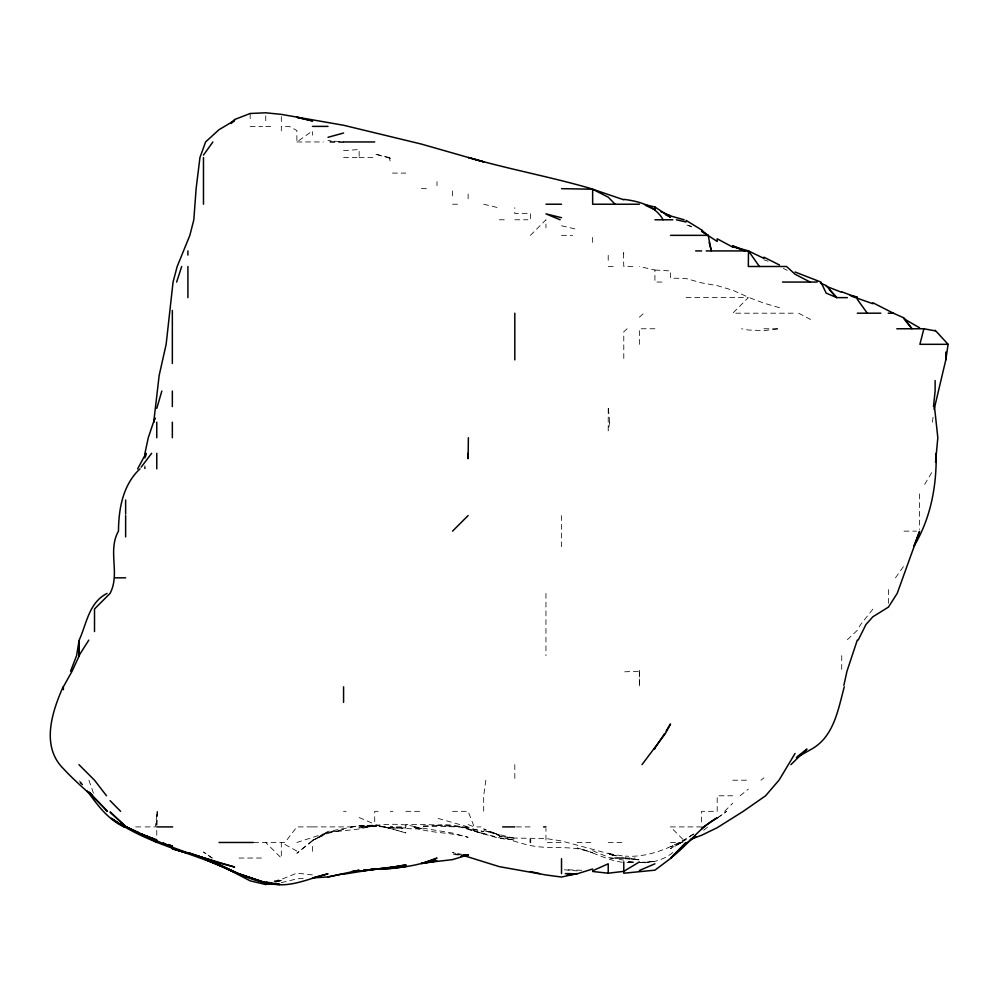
<?xml version="1.0" encoding="UTF-8"?>
<svg xmlns="http://www.w3.org/2000/svg" width="998" height="998" viewBox="0 0 998 998"><rect width="100%" height="100%" fill="white"/><g stroke="black" fill="none" stroke-linecap="round" stroke-linejoin="round"><path stroke-width="0.75" stroke-dasharray="4.99 3.74" d="M144.91 465.754L144.897 468.86L145.209 464.619M639.356 670.294L639.356 686.811L639.356 670.294L639.344 671.242L623.787 671.841M156.811 825.358L157.185 811.337L155.364 826.905L144.323 826.905M932.381 422.166L933.142 416.503M485.864 780.211L483.681 795.768L483.681 811.337M924.659 484.429L933.167 470.158M895.48 577.83L904.001 565.766M872.863 609.204L860.613 624.536L857.294 630.337L846.915 640.105M724.635 811.337L732.757 803.153M530.387 235.353L545.956 219.785L545.956 227.893M627.093 328.766L623.787 331.81L623.787 359.891M639.356 317.214L643.772 313.197M703.677 830.348L707.782 826.905M740.142 795.78L748.325 789.081M760.963 780.211L763.894 777.866M717.188 818.31L726.644 811.337L717.188 818.023M281.311 130.913L281.311 126.384L289.27 126.384L296.88 130.513L296.88 141.953L312.449 130.925L312.449 135.192M693.236 834.041L681.185 842.474L686.063 839.306L670.494 848.55L681.971 842.474L670.494 846.728L682.333 842.474M672.889 852.492C663.358 860.114 651.507 863.52 639.356 862.546L654.925 861.449L639.356 862.522M693.835 834.029C673.4 846.666 649.91 857.793 625.347 856.134M328.018 832.457L359.143 829.001L368.886 826.905L359.143 826.905L374.712 826.119L359.143 827.978L359.143 826.905C380.038 825.084 400.597 829.375 421.418 828.901L412.498 826.905C430.412 833.767 449.911 831.858 468.112 837.322L452.556 833.068L415.018 826.905L421.418 828.664C402.456 821.89 382.184 824.373 362.686 826.905C377.469 823.138 391.802 829.113 405.849 832.931L384.779 826.905L374.712 825.059L359.143 825.82L328.018 831.421L312.449 840.428L328.018 833.367L343.574 829.525L328.018 832.457L296.88 842.474M312.449 874.909L296.88 873.125L281.311 879.388L274.238 880.997M281.311 882.619L296.88 878.914L306.785 877.99M274.238 881.621L281.311 880.535L275.648 882.02L281.311 880.598L274.238 881.508M350.972 826.905L359.143 825.82L374.712 825.833L359.143 825.795M157.185 811.337L156.773 825.358M343.574 150.636L359.143 149.513L359.143 156.312M626.906 862.609L633.131 862.584M250.174 126.384L262.599 126.384M265.742 126.384L272.466 126.384M296.88 141.953L323.302 141.953M343.574 157.522L357.022 157.522M359.143 157.522L373.015 157.522M392.464 173.091L405.849 173.091M421.418 188.659L429.876 188.659M452.556 204.228L458.855 204.228M499.25 219.785L506.46 219.785M514.818 219.785L527.942 219.785M561.525 235.353L572.565 235.353M608.219 266.491L615.267 266.491M632.869 266.491L623.787 266.491L623.301 250.922L623.787 253.804M661.924 282.06L654.925 282.06L654.925 270.021L639.356 266.491M686.063 297.629L748.325 297.629L732.757 313.197L795.032 313.197M654.925 328.766L639.356 328.766L639.356 344.322M763.894 328.766L779.463 328.766L763.894 330.6L748.325 330.014L741.539 328.766M904.001 531.136L916.451 531.136M732.757 780.211L748.325 780.211M732.757 795.78L717.188 795.78L717.188 811.337L701.619 811.337L701.619 825.358M343.574 811.337L346.056 811.337M378.067 811.337L374.712 811.337L374.712 824.236L381.822 826.905L390.28 828.265L405.849 827.853L390.28 826.905L405.849 826.905L405.849 824.56C431.785 824.435 458.618 824.697 483.681 831.696L465.243 826.905L468.112 827.305L436.987 825.271M390.28 811.337L392.95 811.337M405.849 811.337L421.056 811.337M452.556 811.337L468.112 811.337L474.187 826.905L480.949 826.905M135.678 826.905L141.205 826.905M311.975 826.905L296.88 826.905L284.979 842.474L252.182 842.474M312.449 826.905L355.55 826.905M516.378 826.905L530.387 826.905M701.619 826.905L670.494 826.905L683.979 840.403M561.063 842.474L545.956 842.474L545.956 828.465M577.081 842.474L592.65 842.474M608.219 842.474L623.787 842.474M670.494 842.474L682.944 842.474M238.984 858.043L263.746 858.043M592.65 850.695L610.464 858.043L613.421 858.043M625.222 858.043L635.277 858.043M581.759 870.281L564.631 869.682M343.574 142.165L328.018 141.953L343.561 141.953L328.018 140.543M460.328 854.775L452.556 854.525L459.629 854.974M654.925 270.021L670.494 270.932L670.494 278.105L686.063 278.517L701.619 282.883L717.188 285.628L732.757 290.243L748.325 297.229M625.197 858.754L639.356 859.715L625.197 858.193M564.344 869.794L577.081 870.917M625.197 858.218L639.356 859.964L624.411 858.043M610.464 858.043L613.421 858.505M619.346 859.44L623.787 860.139M622.378 855.897L608.219 853.527L616.714 855.985M462.461 854.463L452.556 852.629L459.629 854.5M622.378 862.297C606.485 860.089 592.612 851.593 577.081 848.013L592.65 852.803C572.802 844.358 550.996 849.959 530.387 845.481C514.17 842.013 498.638 835.987 483.681 828.939L499.25 834.914L483.681 830.573L514.818 838.47L499.25 836.187L514.818 838.07L545.956 838.532L561.525 840.94L616.714 855.847M561.525 225.773L577.081 229.415M483.681 204.228L499.25 207.971M389.295 157.522L374.712 153.991L390.28 158.308L390.28 161.514L389.295 157.522L390.28 158.308M468.112 826.905L436.987 818.123M779.463 307.671L763.894 303.167L749.273 297.629M691.714 226.633L686.063 224.775L691.714 226.658M763.894 259.804L768.136 261.214M608.219 853.228L615.005 855.635M468.112 824.573L474.187 826.905M359.143 817.512L374.712 824.236M783.355 268.425L787.247 270.346M798.637 313.197L810.588 319.51M296.88 851.069L281.311 842.474L281.311 858.043L265.742 842.474M212.312 858.043L203.48 851.993L212 858.043M82.747 784.653L78.942 780.211L82.634 785.002M88.934 780.211L93.862 794.358M919.57 493.923L919.57 529.576M888.432 589.581L888.432 605.586M841.726 655.674L841.726 671.242M608.219 255.313L608.219 263.572M592.65 237.437L592.65 245.271M561.525 515.567L561.525 546.704M545.956 593.398L545.956 655.674M530.387 218.749L530.387 213.223L514.818 213.572L514.818 207.709M514.818 764.643L514.818 780.211M468.112 193.999L468.112 198.852M452.556 190.942L452.556 199.126M436.987 181.673L436.987 185.678M312.449 846.379L312.449 851.968M281.311 116.579L281.311 121.581M265.742 115.83L265.742 122.742M250.174 113.685L250.174 119.735M156.773 830.286L156.773 841.027M609.666 422.166L608.219 430.799L608.219 406.598L609.666 422.166M312.449 840.466L296.88 853.265L312.449 841.002L328.018 832.07L312.449 840.466M436.987 825.408L421.418 826.157L459.804 826.905L499.25 838.407L514.818 839.992L499.25 837.759L468.112 829.201L483.681 834.016C468.723 828.44 453.242 822.901 436.987 825.408M633.693 862.16L626.619 861.673L633.693 862.147M615.292 855.723L608.219 853.964L615.292 855.822M82.098 784.478L79.99 782.22L82.023 784.478"/><path stroke-width="1.5" d="M144.935 457.97L144.947 453.304L148.265 437.735L153.492 422.166M934.091 409.43L945.805 359.891L945.817 352.107M706.185 250.922L748.475 250.922L748.325 266.491L786.549 266.491L795.032 274.213L810.176 282.06M145.808 456.123L146.007 453.304L137.624 468.86M935.637 459.242L936.136 453.304C936.81 485.826 930.722 518.598 913.669 546.704L919.57 531.398L897.202 593.398L888.432 607.108L872.863 616.789L865.965 624.536L858.193 640.105M933.492 406.598L935.126 391.029L935.126 380.537M935.55 462.224L937.821 437.735L934.465 406.598M945.805 359.891L948.1 344.322L935.126 330.226L935.126 330.849L923.874 328.766L896.803 328.766M843.859 685.389L846.965 671.242L857.294 640.105M844.283 686.811C838.133 709.453 834.016 736.474 811.648 749.074L796.329 757.657M923.874 328.766L919.907 344.322L948.1 344.322M156.773 408.382L161.851 391.029M139.957 468.86C122.854 484.941 118.662 508.731 118.475 531.136C107.285 550.796 120.471 573.638 110.067 593.398L94.511 608.967L94.511 631.559M153.655 422.166L154.989 417.925L153.729 422.166L159.156 375.46L166.142 344.322L173.053 282.06L177.182 266.491L189.857 235.353L193.824 219.785L196.119 188.659L199.949 157.522L205.588 141.953L219.036 129.678L234.605 120.446L231.212 123.415M176.634 282.06L181.698 266.491M70.546 671.242L76.572 655.674L79.166 640.105C86.926 623.214 88.66 602.929 107.011 593.398M63.124 686.811C51.958 711.986 40.781 746.267 63.373 768.635C77.208 783.754 93.6 796.142 107.335 811.337L89.471 792.387M795.032 753.478L779.463 779.475M78.942 655.674L88.822 640.105M666.14 731.122L670.494 723.974L665.429 733.505L641.988 764.643M664.693 733.505L654.314 749.074L654.925 748.325M203.48 155.077L212.898 141.953M141.205 467.089L151.659 453.304M778.951 780.211L765.603 795.78L743.26 811.337L717.188 827.716L701.619 835.251L690.304 839.493M790.903 764.643L806.945 749.074L797.414 756.521M623.787 861.848L623.787 873.225L654.925 870.169L670.494 858.505L686.063 842.474L670.644 858.043C687.36 845.905 698.825 827.729 717.188 817.811L701.619 828.215M701.619 829.026L703.69 826.905M230.725 123.453L234.605 119.535L250.174 113.485L265.742 112.799L281.311 114.383L343.574 125.261L421.418 144.086L483.681 161.876L468.474 157.522C509.067 169.286 550.759 176.858 591.265 188.659M452.556 531.136L468.112 515.567M687.472 842.474L695.731 836.411M639.356 861.96L623.787 871.354L608.219 873.213L592.65 871.491M592.65 870.767L608.219 863.806L608.219 873.213M639.356 870.493L654.925 863.806M352.069 871.404L359.143 870.244L328.018 876.943L312.449 877.903M577.842 873.612L592.65 868.996M328.018 137.3L343.574 133.021M313.859 877.541L328.018 873.849C307.634 878.664 286.863 889.991 265.742 882.02L279.902 884.34M328.018 876.943L344.385 873.612M343.574 874.198L374.712 869.221L359.143 871.242L405.849 865.877L380.375 868.31M370.47 869.395C392.925 868.485 416.054 867.287 436.987 858.093L421.418 863.644L436.987 860.887L421.418 863.22L452.556 859.627L468.112 854.874L461.039 856.209L468.112 855.024L465.006 854.924M363.397 870.356L367.638 869.782L363.397 870.381M405.849 866.601L390.28 868.659L370.47 869.47M571.43 874.348L577.081 873.612L561.525 877.042L545.956 874.972L499.25 866.638L463.87 855.61M271.406 883.729L265.742 884.365L271.406 882.993L265.742 884.527L250.174 880.86L222.928 866.588L238.06 873.612C196.594 853.302 149.226 845.58 111.327 818.26L124.126 826.905C107.859 819.42 97.442 804.999 87.263 790.99M567.176 875.009L577.081 873.911M315.281 877.167L319.522 876.731M695.656 250.922L701.619 250.922M312.449 126.384L328.018 126.384M343.574 141.953L374.712 141.953M561.525 188.659L592.65 189.208L623.787 199.8M545.956 204.228L561.525 204.228M639.356 204.228L592.65 204.228L592.65 189.208L608.219 197.167L615.08 204.228M654.925 219.785L672.827 219.785M670.494 235.353L708.168 235.353L711.337 250.922L709.179 242.439M782.469 282.06L817.113 282.06M847.377 297.629L836.748 297.629L826.157 293.1L820.93 282.06L795.032 271.992M857.294 313.197L880.81 313.197M888.245 313.197L893.347 313.197L904.001 317.925L911.972 328.766L904.001 318.811L919.57 327.793M114.857 577.83L125.636 577.83M156.773 826.905L172.691 826.905M502.668 826.905L514.818 826.905M543.561 826.905L545.956 826.905M219.036 842.474L253.355 842.474M614.893 858.043L623.787 858.043M565.305 873.612L571.031 873.612M463.87 855.249L468.112 855.511L463.87 854.725M279.902 884.465C252.606 883.405 228.293 868.634 203.48 858.679L238.647 873.612L264.333 882.244M623.787 199.338C638.745 201.234 655.249 205.563 663.109 219.785M850.221 295.533L857.294 296.992M530.387 871.528L539.644 873.612M676.382 219.785L686.063 222.005M644.583 204.578L654.925 207.01L670.494 217.202L665.304 214.458M561.525 217.701L545.956 213.859L560.14 219.785M851.631 296.219L872.863 303.729M684.166 219.785L666.24 214.757L670.494 215.867L660.589 211.476M155.364 839.355L141.205 834.091L156.773 840.328L141.205 834.765L156.773 841.04L141.205 834.627L156.773 840.279L141.205 833.854M841.726 291.79L857.294 297.629M826.157 286.226L841.726 292.339M820.468 283.207L826.157 285.503L836.748 297.629L829.338 289.645M732.757 245.683L745.157 250.922L732.757 246.494L748.325 250.86L763.894 258.382L763.894 257.172L779.463 264.981M126.147 826.905L139.832 833.218L125.636 826.569L110.067 811.985L126.147 826.905C151.122 838.981 176.821 849.972 203.48 857.793L234.605 867.025L219.036 862.921L187.911 852.616L204.116 858.043L219.036 864.655L210.328 860.027M645.731 205.451L654.925 209.717L654.925 207.01M872.863 302.743L893.347 313.197M732.757 247.13L717.188 238.784L717.188 241.479L701.619 231.224L708.168 235.353M686.063 220.371L701.619 229.952M152.881 840.042L156.773 842.474L148.864 837.596M701.619 229.902L707.27 235.353M78.942 764.643L94.511 780.211L106.512 795.78M110.067 800.645L120.608 811.337M89.196 792.387L92.278 795.78L89.421 792.437M857.294 299.338L867.312 313.197M748.475 250.922L759.403 266.491M79.353 655.674L78.942 641.203L78.942 656.372L72.068 671.242L63.373 686.811L63.373 689.63M468.374 437.735L468.112 458.693L468.112 453.304M561.525 858.679L561.525 873.612M530.387 839.318L530.387 842.474M514.818 313.197L514.818 359.891M343.574 686.811L343.574 702.367M203.48 157.522L203.48 204.228M187.911 250.922L187.911 255.064M187.911 266.491L187.911 297.629M172.342 310.415L172.342 363.534M172.342 391.029L172.342 406.598M172.342 422.166L172.342 437.735M156.773 422.166L156.773 437.735M156.773 453.304L156.773 468.86M125.636 499.998L125.636 514.107M125.636 515.567L125.636 536.924M405.849 864.954L390.28 867.549L405.849 864.954M312.449 120.908L296.88 117.29L312.449 120.908M187.911 853.327L172.342 848.811L187.911 853.327M265.742 883.055L237.873 873.612L265.742 883.055M172.342 846.179L168.3 844.595L172.342 846.179M234.605 872.165L207.322 858.742L234.605 872.165M172.342 847.302L163.21 843.085L172.342 847.377"/></g></svg>
